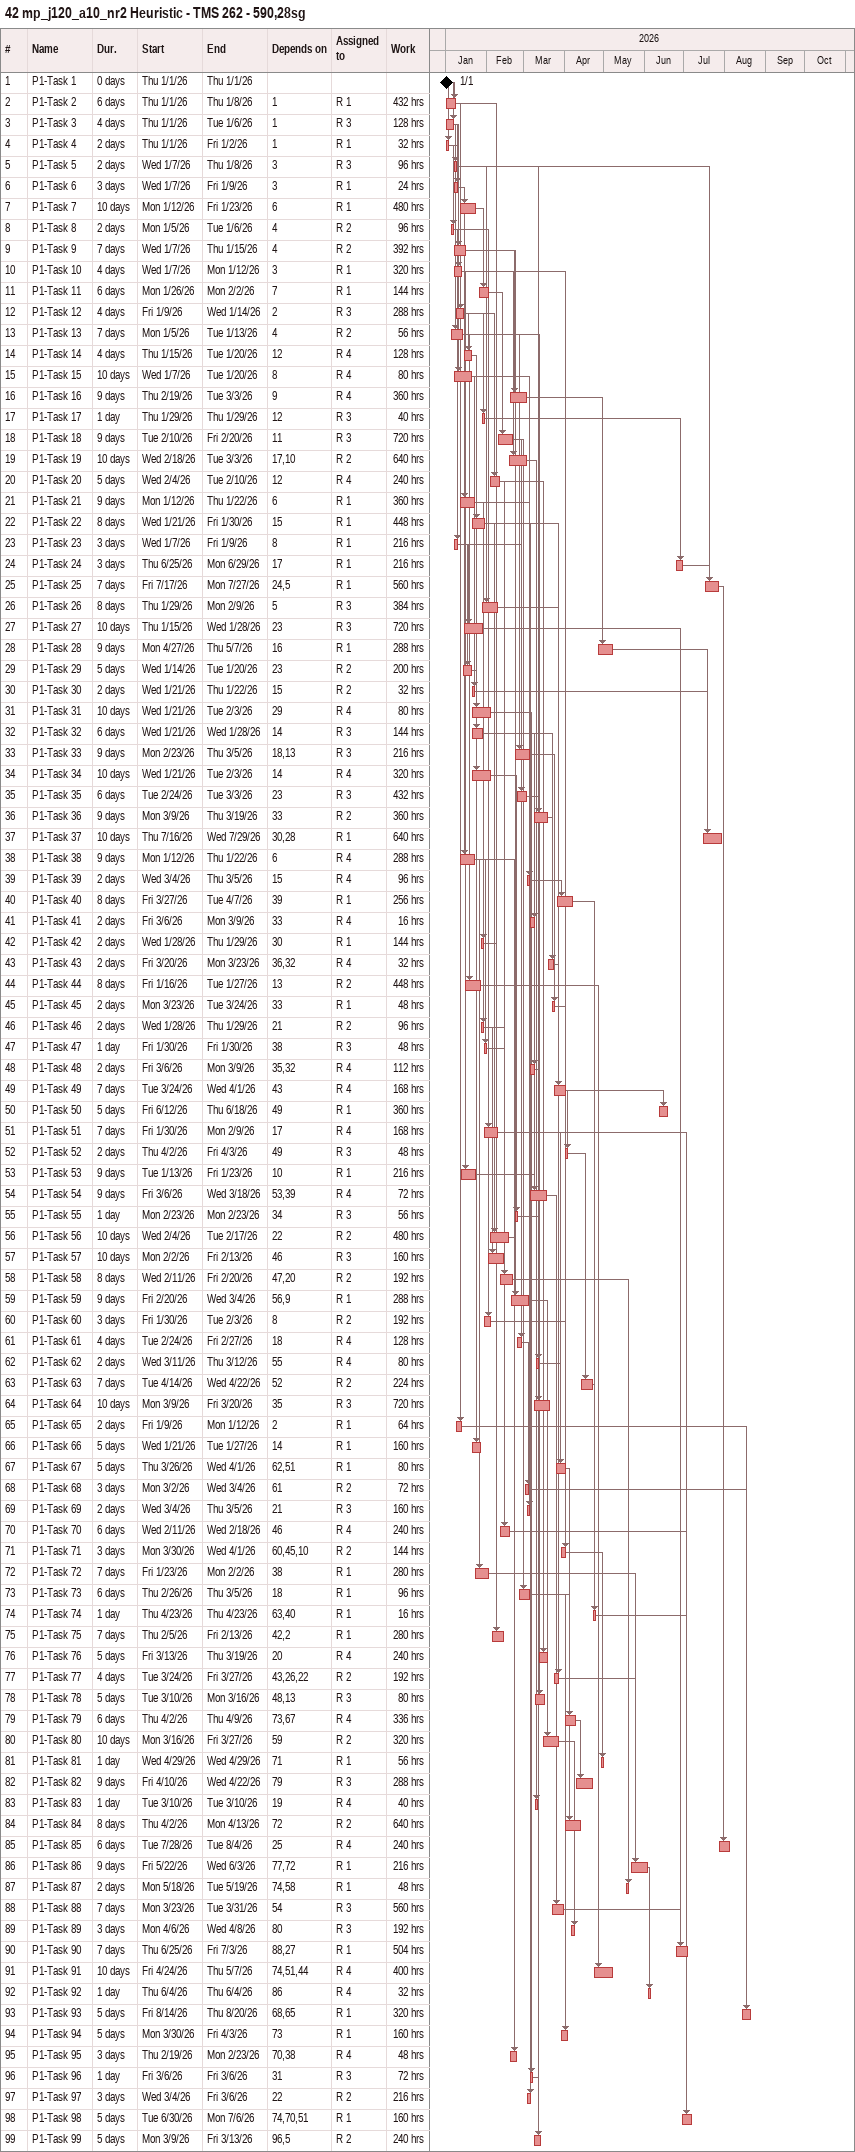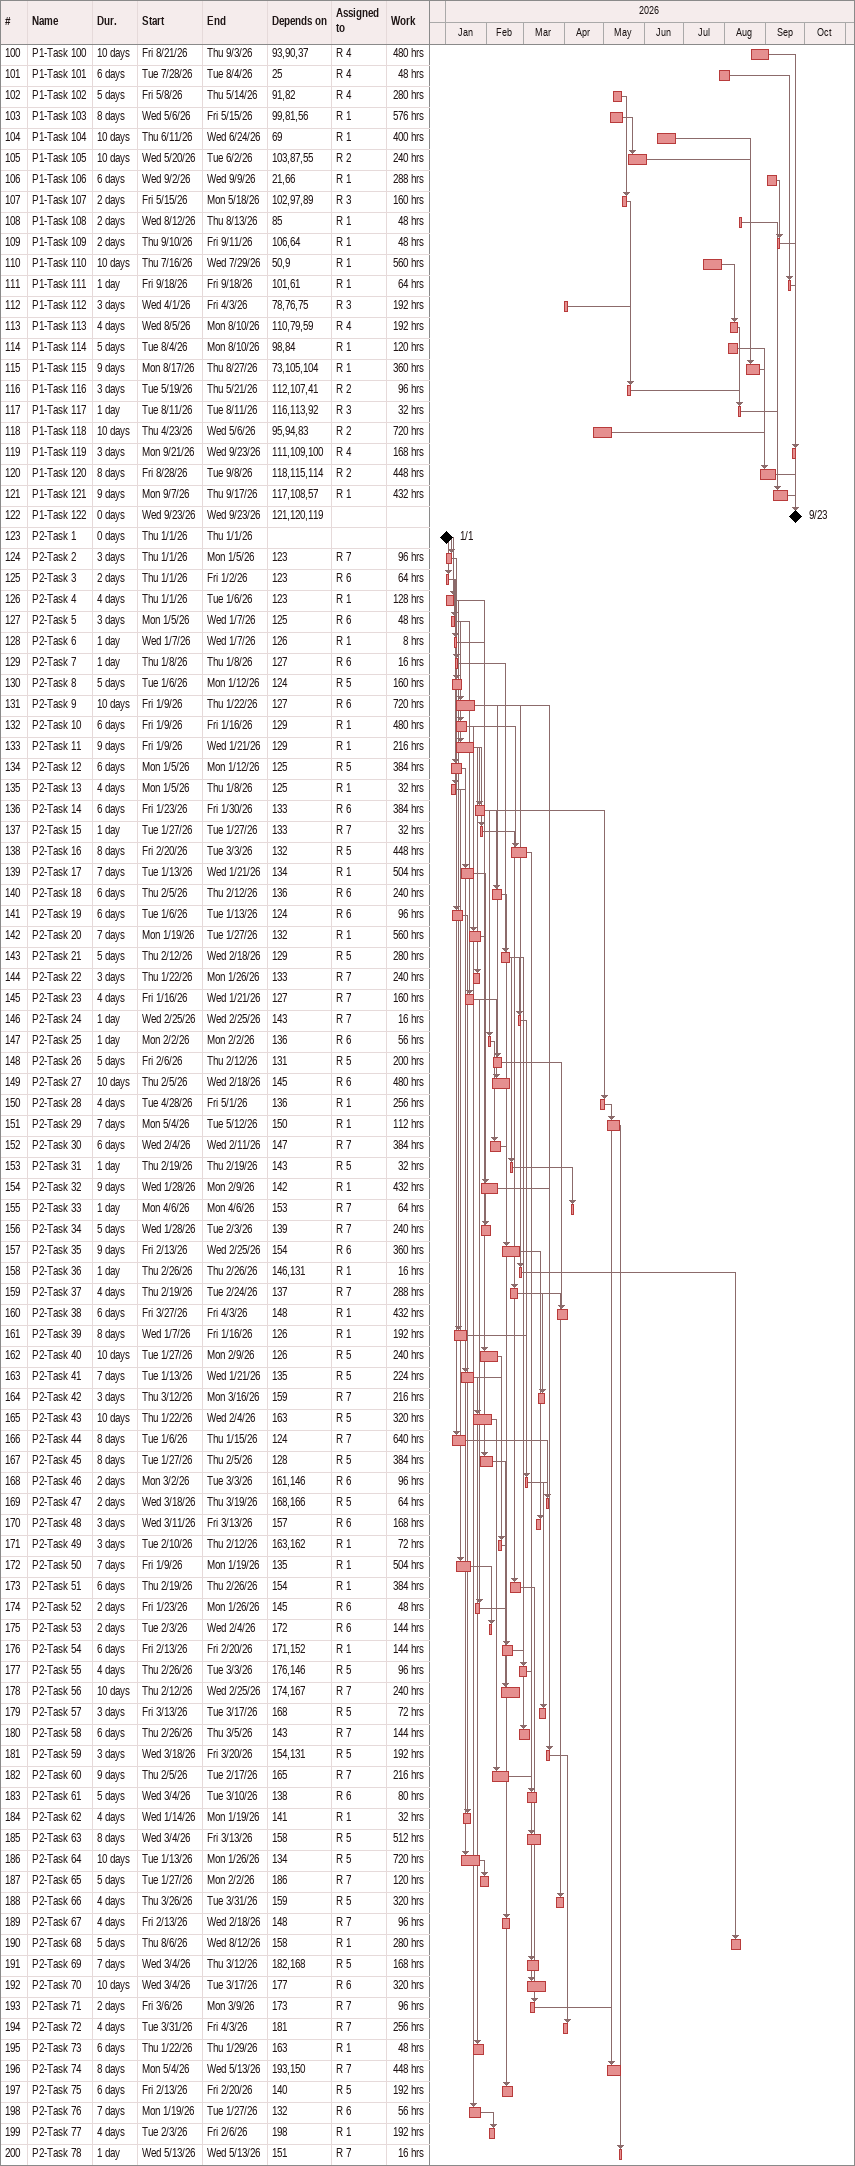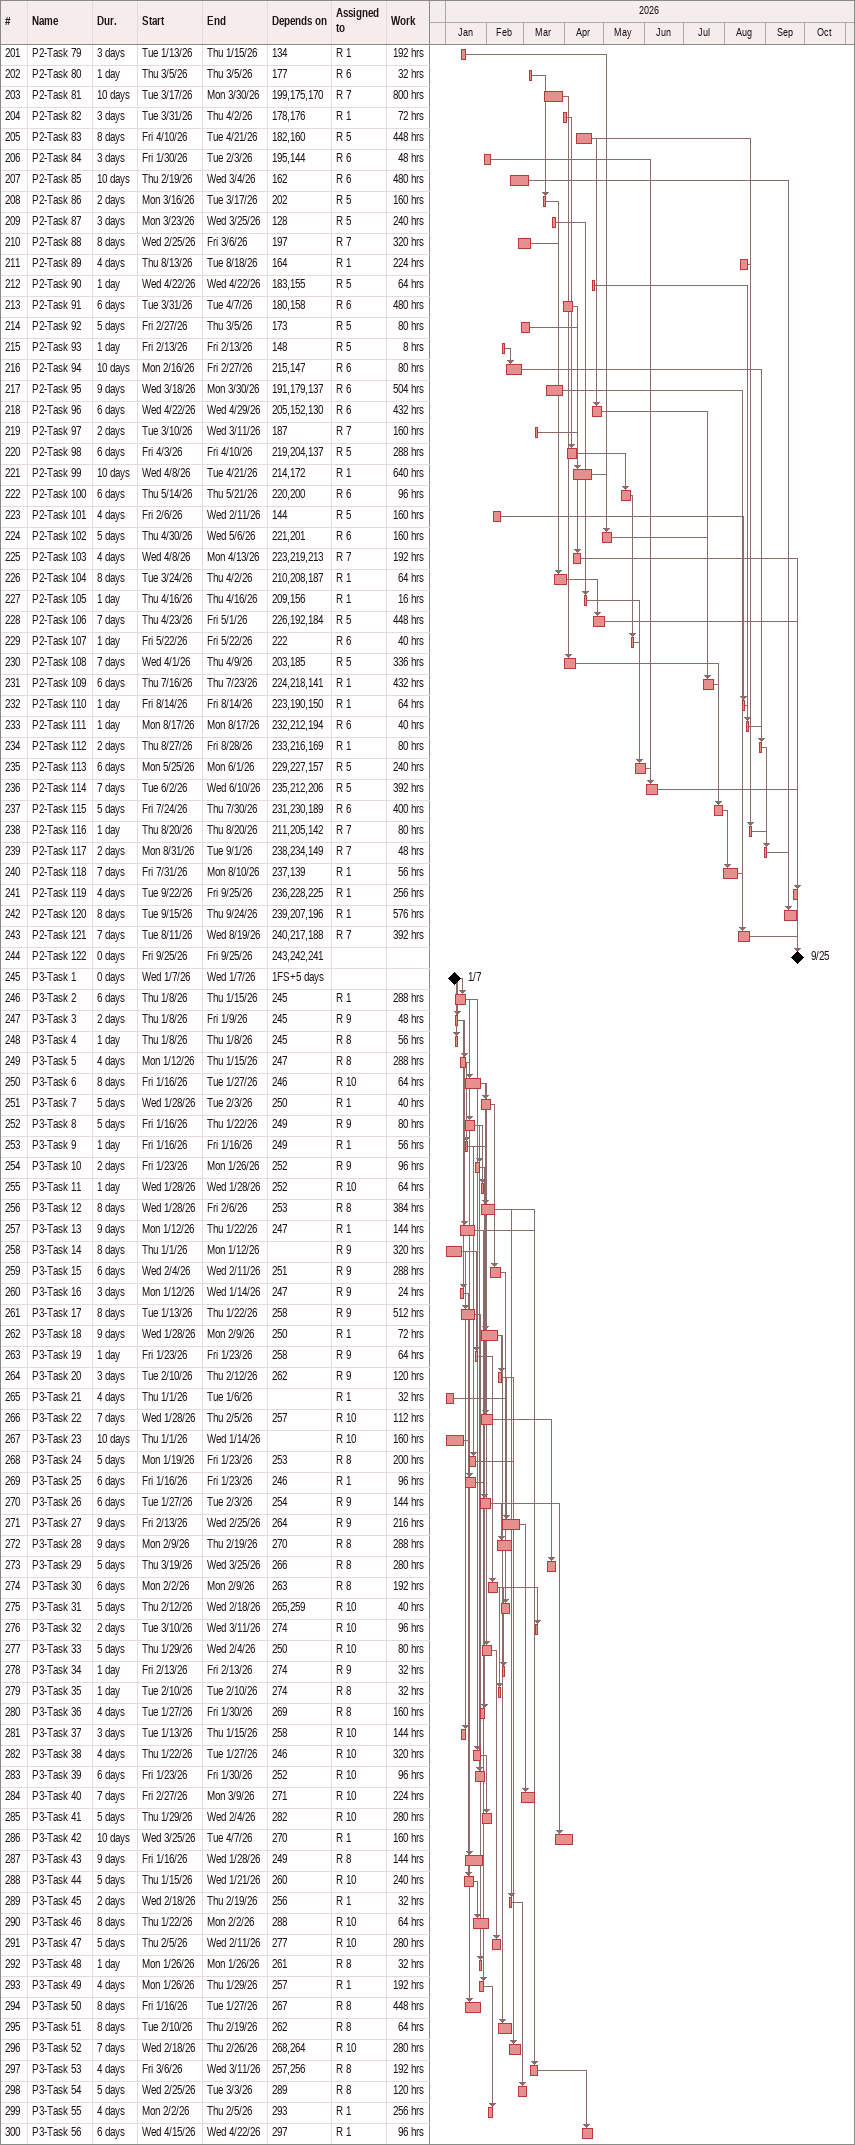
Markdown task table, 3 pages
42 mp_j120_a10_nr2 Heuristic - TMS 262 - 590,28sg

| ID | Task | Duration | Start | Finish | Predecessors | Resources | Work (h) |
|---|---|---|---|---|---|---|---|
| 1 | P1-Task 1 | 0d | 2026-01-01 | 2026-01-01 |  |  |  |
| 2 | P1-Task 2 | 6d | 2026-01-01 | 2026-01-08 | 1 | R 1 | 432 |
| 3 | P1-Task 3 | 4d | 2026-01-01 | 2026-01-06 | 1 | R 3 | 128 |
| 4 | P1-Task 4 | 2d | 2026-01-01 | 2026-01-02 | 1 | R 1 | 32 |
| 5 | P1-Task 5 | 2d | 2026-01-07 | 2026-01-08 | 3 | R 3 | 96 |
| 6 | P1-Task 6 | 3d | 2026-01-07 | 2026-01-09 | 3 | R 1 | 24 |
| 7 | P1-Task 7 | 10d | 2026-01-12 | 2026-01-23 | 6 | R 1 | 480 |
| 8 | P1-Task 8 | 2d | 2026-01-05 | 2026-01-06 | 4 | R 2 | 96 |
| 9 | P1-Task 9 | 7d | 2026-01-07 | 2026-01-15 | 4 | R 2 | 392 |
| 10 | P1-Task 10 | 4d | 2026-01-07 | 2026-01-12 | 3 | R 1 | 320 |
| 11 | P1-Task 11 | 6d | 2026-01-26 | 2026-02-02 | 7 | R 1 | 144 |
| 12 | P1-Task 12 | 4d | 2026-01-09 | 2026-01-14 | 2 | R 3 | 288 |
| 13 | P1-Task 13 | 7d | 2026-01-05 | 2026-01-13 | 4 | R 2 | 56 |
| 14 | P1-Task 14 | 4d | 2026-01-15 | 2026-01-20 | 12 | R 4 | 128 |
| 15 | P1-Task 15 | 10d | 2026-01-07 | 2026-01-20 | 8 | R 4 | 80 |
| 16 | P1-Task 16 | 9d | 2026-02-19 | 2026-03-03 | 9 | R 4 | 360 |
| 17 | P1-Task 17 | 1d | 2026-01-29 | 2026-01-29 | 12 | R 3 | 40 |
| 18 | P1-Task 18 | 9d | 2026-02-10 | 2026-02-20 | 11 | R 3 | 720 |
| 19 | P1-Task 19 | 10d | 2026-02-18 | 2026-03-03 | 17, 10 | R 2 | 640 |
| 20 | P1-Task 20 | 5d | 2026-02-04 | 2026-02-10 | 12 | R 4 | 240 |
| 21 | P1-Task 21 | 9d | 2026-01-12 | 2026-01-22 | 6 | R 1 | 360 |
| 22 | P1-Task 22 | 8d | 2026-01-21 | 2026-01-30 | 15 | R 1 | 448 |
| 23 | P1-Task 23 | 3d | 2026-01-07 | 2026-01-09 | 8 | R 1 | 216 |
| 24 | P1-Task 24 | 3d | 2026-06-25 | 2026-06-29 | 17 | R 1 | 216 |
| 25 | P1-Task 25 | 7d | 2026-07-17 | 2026-07-27 | 24, 5 | R 1 | 560 |
| 26 | P1-Task 26 | 8d | 2026-01-29 | 2026-02-09 | 5 | R 3 | 384 |
| 27 | P1-Task 27 | 10d | 2026-01-15 | 2026-01-28 | 23 | R 3 | 720 |
| 28 | P1-Task 28 | 9d | 2026-04-27 | 2026-05-07 | 16 | R 1 | 288 |
| 29 | P1-Task 29 | 5d | 2026-01-14 | 2026-01-20 | 23 | R 2 | 200 |
| 30 | P1-Task 30 | 2d | 2026-01-21 | 2026-01-22 | 15 | R 2 | 32 |
| 31 | P1-Task 31 | 10d | 2026-01-21 | 2026-02-03 | 29 | R 4 | 80 |
| 32 | P1-Task 32 | 6d | 2026-01-21 | 2026-01-28 | 14 | R 3 | 144 |
| 33 | P1-Task 33 | 9d | 2026-02-23 | 2026-03-05 | 18, 13 | R 3 | 216 |
| 34 | P1-Task 34 | 10d | 2026-01-21 | 2026-02-03 | 14 | R 4 | 320 |
| 35 | P1-Task 35 | 6d | 2026-02-24 | 2026-03-03 | 23 | R 3 | 432 |
| 36 | P1-Task 36 | 9d | 2026-03-09 | 2026-03-19 | 33 | R 2 | 360 |
| 37 | P1-Task 37 | 10d | 2026-07-16 | 2026-07-29 | 30, 28 | R 1 | 640 |
| 38 | P1-Task 38 | 9d | 2026-01-12 | 2026-01-22 | 6 | R 4 | 288 |
| 39 | P1-Task 39 | 2d | 2026-03-04 | 2026-03-05 | 15 | R 4 | 96 |
| 40 | P1-Task 40 | 8d | 2026-03-27 | 2026-04-07 | 39 | R 1 | 256 |
| 41 | P1-Task 41 | 2d | 2026-03-06 | 2026-03-09 | 33 | R 4 | 16 |
| 42 | P1-Task 42 | 2d | 2026-01-28 | 2026-01-29 | 30 | R 1 | 144 |
| 43 | P1-Task 43 | 2d | 2026-03-20 | 2026-03-23 | 36, 32 | R 4 | 32 |
| 44 | P1-Task 44 | 8d | 2026-01-16 | 2026-01-27 | 13 | R 2 | 448 |
| 45 | P1-Task 45 | 2d | 2026-03-23 | 2026-03-24 | 33 | R 1 | 48 |
| 46 | P1-Task 46 | 2d | 2026-01-28 | 2026-01-29 | 21 | R 2 | 96 |
| 47 | P1-Task 47 | 1d | 2026-01-30 | 2026-01-30 | 38 | R 3 | 48 |
| 48 | P1-Task 48 | 2d | 2026-03-06 | 2026-03-09 | 35, 32 | R 4 | 112 |
| 49 | P1-Task 49 | 7d | 2026-03-24 | 2026-04-01 | 43 | R 4 | 168 |
| 50 | P1-Task 50 | 5d | 2026-06-12 | 2026-06-18 | 49 | R 1 | 360 |
| 51 | P1-Task 51 | 7d | 2026-01-30 | 2026-02-09 | 17 | R 4 | 168 |
| 52 | P1-Task 52 | 2d | 2026-04-02 | 2026-04-03 | 49 | R 3 | 48 |
| 53 | P1-Task 53 | 9d | 2026-01-13 | 2026-01-23 | 10 | R 1 | 216 |
| 54 | P1-Task 54 | 9d | 2026-03-06 | 2026-03-18 | 53, 39 | R 4 | 72 |
| 55 | P1-Task 55 | 1d | 2026-02-23 | 2026-02-23 | 34 | R 3 | 56 |
| 56 | P1-Task 56 | 10d | 2026-02-04 | 2026-02-17 | 22 | R 2 | 480 |
| 57 | P1-Task 57 | 10d | 2026-02-02 | 2026-02-13 | 46 | R 3 | 160 |
| 58 | P1-Task 58 | 8d | 2026-02-11 | 2026-02-20 | 47, 20 | R 2 | 192 |
| 59 | P1-Task 59 | 9d | 2026-02-20 | 2026-03-04 | 56, 9 | R 1 | 288 |
| 60 | P1-Task 60 | 3d | 2026-01-30 | 2026-02-03 | 8 | R 2 | 192 |
| 61 | P1-Task 61 | 4d | 2026-02-24 | 2026-02-27 | 18 | R 4 | 128 |
| 62 | P1-Task 62 | 2d | 2026-03-11 | 2026-03-12 | 55 | R 4 | 80 |
| 63 | P1-Task 63 | 7d | 2026-04-14 | 2026-04-22 | 52 | R 2 | 224 |
| 64 | P1-Task 64 | 10d | 2026-03-09 | 2026-03-20 | 35 | R 3 | 720 |
| 65 | P1-Task 65 | 2d | 2026-01-09 | 2026-01-12 | 2 | R 1 | 64 |
| 66 | P1-Task 66 | 5d | 2026-01-21 | 2026-01-27 | 14 | R 1 | 160 |
| 67 | P1-Task 67 | 5d | 2026-03-26 | 2026-04-01 | 62, 51 | R 1 | 80 |
| 68 | P1-Task 68 | 3d | 2026-03-02 | 2026-03-04 | 61 | R 2 | 72 |
| 69 | P1-Task 69 | 2d | 2026-03-04 | 2026-03-05 | 21 | R 3 | 160 |
| 70 | P1-Task 70 | 6d | 2026-02-11 | 2026-02-18 | 46 | R 4 | 240 |
| 71 | P1-Task 71 | 3d | 2026-03-30 | 2026-04-01 | 60, 45, 10 | R 2 | 144 |
| 72 | P1-Task 72 | 7d | 2026-01-23 | 2026-02-02 | 38 | R 1 | 280 |
| 73 | P1-Task 73 | 6d | 2026-02-26 | 2026-03-05 | 18 | R 1 | 96 |
| 74 | P1-Task 74 | 1d | 2026-04-23 | 2026-04-23 | 63, 40 | R 1 | 16 |
| 75 | P1-Task 75 | 7d | 2026-02-05 | 2026-02-13 | 42, 2 | R 1 | 280 |
| 76 | P1-Task 76 | 5d | 2026-03-13 | 2026-03-19 | 20 | R 4 | 240 |
| 77 | P1-Task 77 | 4d | 2026-03-24 | 2026-03-27 | 43, 26, 22 | R 2 | 192 |
| 78 | P1-Task 78 | 5d | 2026-03-10 | 2026-03-16 | 48, 13 | R 3 | 80 |
| 79 | P1-Task 79 | 6d | 2026-04-02 | 2026-04-09 | 73, 67 | R 4 | 336 |
| 80 | P1-Task 80 | 10d | 2026-03-16 | 2026-03-27 | 59 | R 2 | 320 |
| 81 | P1-Task 81 | 1d | 2026-04-29 | 2026-04-29 | 71 | R 1 | 56 |
| 82 | P1-Task 82 | 9d | 2026-04-10 | 2026-04-22 | 79 | R 3 | 288 |
| 83 | P1-Task 83 | 1d | 2026-03-10 | 2026-03-10 | 19 | R 4 | 40 |
| 84 | P1-Task 84 | 8d | 2026-04-02 | 2026-04-13 | 72 | R 2 | 640 |
| 85 | P1-Task 85 | 6d | 2026-07-28 | 2026-08-04 | 25 | R 4 | 240 |
| 86 | P1-Task 86 | 9d | 2026-05-22 | 2026-06-03 | 77, 72 | R 1 | 216 |
| 87 | P1-Task 87 | 2d | 2026-05-18 | 2026-05-19 | 74, 58 | R 1 | 48 |
| 88 | P1-Task 88 | 7d | 2026-03-23 | 2026-03-31 | 54 | R 3 | 560 |
| 89 | P1-Task 89 | 3d | 2026-04-06 | 2026-04-08 | 80 | R 3 | 192 |
| 90 | P1-Task 90 | 7d | 2026-06-25 | 2026-07-03 | 88, 27 | R 1 | 504 |
| 91 | P1-Task 91 | 10d | 2026-04-24 | 2026-05-07 | 74, 51, 44 | R 4 | 400 |
| 92 | P1-Task 92 | 1d | 2026-06-04 | 2026-06-04 | 86 | R 4 | 32 |
| 93 | P1-Task 93 | 5d | 2026-08-14 | 2026-08-20 | 68, 65 | R 1 | 320 |
| 94 | P1-Task 94 | 5d | 2026-03-30 | 2026-04-03 | 73 | R 1 | 160 |
| 95 | P1-Task 95 | 3d | 2026-02-19 | 2026-02-23 | 70, 38 | R 4 | 48 |
| 96 | P1-Task 96 | 1d | 2026-03-06 | 2026-03-06 | 31 | R 3 | 72 |
| 97 | P1-Task 97 | 3d | 2026-03-04 | 2026-03-06 | 22 | R 2 | 216 |
| 98 | P1-Task 98 | 5d | 2026-06-30 | 2026-07-06 | 74, 70, 51 | R 1 | 160 |
| 99 | P1-Task 99 | 5d | 2026-03-09 | 2026-03-13 | 96, 5 | R 2 | 240 |
| 100 | P1-Task 100 | 10d | 2026-08-21 | 2026-09-03 | 93, 90, 37 | R 4 | 480 |
| 101 | P1-Task 101 | 6d | 2026-07-28 | 2026-08-04 | 25 | R 4 | 48 |
| 102 | P1-Task 102 | 5d | 2026-05-08 | 2026-05-14 | 91, 82 | R 4 | 280 |
| 103 | P1-Task 103 | 8d | 2026-05-06 | 2026-05-15 | 99, 81, 56 | R 1 | 576 |
| 104 | P1-Task 104 | 10d | 2026-06-11 | 2026-06-24 | 69 | R 1 | 400 |
| 105 | P1-Task 105 | 10d | 2026-05-20 | 2026-06-02 | 103, 87, 55 | R 2 | 240 |
| 106 | P1-Task 106 | 6d | 2026-09-02 | 2026-09-09 | 21, 66 | R 1 | 288 |
| 107 | P1-Task 107 | 2d | 2026-05-15 | 2026-05-18 | 102, 97, 89 | R 3 | 160 |
| 108 | P1-Task 108 | 2d | 2026-08-12 | 2026-08-13 | 85 | R 1 | 48 |
| 109 | P1-Task 109 | 2d | 2026-09-10 | 2026-09-11 | 106, 64 | R 1 | 48 |
| 110 | P1-Task 110 | 10d | 2026-07-16 | 2026-07-29 | 50, 9 | R 1 | 560 |
| 111 | P1-Task 111 | 1d | 2026-09-18 | 2026-09-18 | 101, 61 | R 1 | 64 |
| 112 | P1-Task 112 | 3d | 2026-04-01 | 2026-04-03 | 78, 76, 75 | R 3 | 192 |
| 113 | P1-Task 113 | 4d | 2026-08-05 | 2026-08-10 | 110, 79, 59 | R 4 | 192 |
| 114 | P1-Task 114 | 5d | 2026-08-04 | 2026-08-10 | 98, 84 | R 1 | 120 |
| 115 | P1-Task 115 | 9d | 2026-08-17 | 2026-08-27 | 73, 105, 104 | R 1 | 360 |
| 116 | P1-Task 116 | 3d | 2026-05-19 | 2026-05-21 | 112, 107, 41 | R 2 | 96 |
| 117 | P1-Task 117 | 1d | 2026-08-11 | 2026-08-11 | 116, 113, 92 | R 3 | 32 |
| 118 | P1-Task 118 | 10d | 2026-04-23 | 2026-05-06 | 95, 94, 83 | R 2 | 720 |
| 119 | P1-Task 119 | 3d | 2026-09-21 | 2026-09-23 | 111, 109, 100 | R 4 | 168 |
| 120 | P1-Task 120 | 8d | 2026-08-28 | 2026-09-08 | 118, 115, 114 | R 2 | 448 |
| 121 | P1-Task 121 | 9d | 2026-09-07 | 2026-09-17 | 117, 108, 57 | R 1 | 432 |
| 122 | P1-Task 122 | 0d | 2026-09-23 | 2026-09-23 | 121, 120, 119 |  |  |
| 123 | P2-Task 1 | 0d | 2026-01-01 | 2026-01-01 |  |  |  |
| 124 | P2-Task 2 | 3d | 2026-01-01 | 2026-01-05 | 123 | R 7 | 96 |
| 125 | P2-Task 3 | 2d | 2026-01-01 | 2026-01-02 | 123 | R 6 | 64 |
| 126 | P2-Task 4 | 4d | 2026-01-01 | 2026-01-06 | 123 | R 1 | 128 |
| 127 | P2-Task 5 | 3d | 2026-01-05 | 2026-01-07 | 125 | R 6 | 48 |
| 128 | P2-Task 6 | 1d | 2026-01-07 | 2026-01-07 | 126 | R 1 | 8 |
| 129 | P2-Task 7 | 1d | 2026-01-08 | 2026-01-08 | 127 | R 6 | 16 |
| 130 | P2-Task 8 | 5d | 2026-01-06 | 2026-01-12 | 124 | R 5 | 160 |
| 131 | P2-Task 9 | 10d | 2026-01-09 | 2026-01-22 | 127 | R 6 | 720 |
| 132 | P2-Task 10 | 6d | 2026-01-09 | 2026-01-16 | 129 | R 1 | 480 |
| 133 | P2-Task 11 | 9d | 2026-01-09 | 2026-01-21 | 129 | R 1 | 216 |
| 134 | P2-Task 12 | 6d | 2026-01-05 | 2026-01-12 | 125 | R 5 | 384 |
| 135 | P2-Task 13 | 4d | 2026-01-05 | 2026-01-08 | 125 | R 1 | 32 |
| 136 | P2-Task 14 | 6d | 2026-01-23 | 2026-01-30 | 133 | R 6 | 384 |
| 137 | P2-Task 15 | 1d | 2026-01-27 | 2026-01-27 | 133 | R 7 | 32 |
| 138 | P2-Task 16 | 8d | 2026-02-20 | 2026-03-03 | 132 | R 5 | 448 |
| 139 | P2-Task 17 | 7d | 2026-01-13 | 2026-01-21 | 134 | R 1 | 504 |
| 140 | P2-Task 18 | 6d | 2026-02-05 | 2026-02-12 | 136 | R 6 | 240 |
| 141 | P2-Task 19 | 6d | 2026-01-06 | 2026-01-13 | 124 | R 6 | 96 |
| 142 | P2-Task 20 | 7d | 2026-01-19 | 2026-01-27 | 132 | R 1 | 560 |
| 143 | P2-Task 21 | 5d | 2026-02-12 | 2026-02-18 | 129 | R 5 | 280 |
| 144 | P2-Task 22 | 3d | 2026-01-22 | 2026-01-26 | 133 | R 7 | 240 |
| 145 | P2-Task 23 | 4d | 2026-01-16 | 2026-01-21 | 127 | R 7 | 160 |
| 146 | P2-Task 24 | 1d | 2026-02-25 | 2026-02-25 | 143 | R 7 | 16 |
| 147 | P2-Task 25 | 1d | 2026-02-02 | 2026-02-02 | 136 | R 6 | 56 |
| 148 | P2-Task 26 | 5d | 2026-02-06 | 2026-02-12 | 131 | R 5 | 200 |
| 149 | P2-Task 27 | 10d | 2026-02-05 | 2026-02-18 | 145 | R 6 | 480 |
| 150 | P2-Task 28 | 4d | 2026-04-28 | 2026-05-01 | 136 | R 1 | 256 |
| 151 | P2-Task 29 | 7d | 2026-05-04 | 2026-05-12 | 150 | R 1 | 112 |
| 152 | P2-Task 30 | 6d | 2026-02-04 | 2026-02-11 | 147 | R 7 | 384 |
| 153 | P2-Task 31 | 1d | 2026-02-19 | 2026-02-19 | 143 | R 5 | 32 |
| 154 | P2-Task 32 | 9d | 2026-01-28 | 2026-02-09 | 142 | R 1 | 432 |
| 155 | P2-Task 33 | 1d | 2026-04-06 | 2026-04-06 | 153 | R 7 | 64 |
| 156 | P2-Task 34 | 5d | 2026-01-28 | 2026-02-03 | 139 | R 7 | 240 |
| 157 | P2-Task 35 | 9d | 2026-02-13 | 2026-02-25 | 154 | R 6 | 360 |
| 158 | P2-Task 36 | 1d | 2026-02-26 | 2026-02-26 | 146, 131 | R 1 | 16 |
| 159 | P2-Task 37 | 4d | 2026-02-19 | 2026-02-24 | 137 | R 7 | 288 |
| 160 | P2-Task 38 | 6d | 2026-03-27 | 2026-04-03 | 148 | R 1 | 432 |
| 161 | P2-Task 39 | 8d | 2026-01-07 | 2026-01-16 | 126 | R 1 | 192 |
| 162 | P2-Task 40 | 10d | 2026-01-27 | 2026-02-09 | 126 | R 5 | 240 |
| 163 | P2-Task 41 | 7d | 2026-01-13 | 2026-01-21 | 135 | R 5 | 224 |
| 164 | P2-Task 42 | 3d | 2026-03-12 | 2026-03-16 | 159 | R 7 | 216 |
| 165 | P2-Task 43 | 10d | 2026-01-22 | 2026-02-04 | 163 | R 5 | 320 |
| 166 | P2-Task 44 | 8d | 2026-01-06 | 2026-01-15 | 124 | R 7 | 640 |
| 167 | P2-Task 45 | 8d | 2026-01-27 | 2026-02-05 | 128 | R 5 | 384 |
| 168 | P2-Task 46 | 2d | 2026-03-02 | 2026-03-03 | 161, 146 | R 6 | 96 |
| 169 | P2-Task 47 | 2d | 2026-03-18 | 2026-03-19 | 168, 166 | R 5 | 64 |
| 170 | P2-Task 48 | 3d | 2026-03-11 | 2026-03-13 | 157 | R 6 | 168 |
| 171 | P2-Task 49 | 3d | 2026-02-10 | 2026-02-12 | 163, 162 | R 1 | 72 |
| 172 | P2-Task 50 | 7d | 2026-01-09 | 2026-01-19 | 135 | R 1 | 504 |
| 173 | P2-Task 51 | 6d | 2026-02-19 | 2026-02-26 | 154 | R 1 | 384 |
| 174 | P2-Task 52 | 2d | 2026-01-23 | 2026-01-26 | 145 | R 6 | 48 |
| 175 | P2-Task 53 | 2d | 2026-02-03 | 2026-02-04 | 172 | R 6 | 144 |
| 176 | P2-Task 54 | 6d | 2026-02-13 | 2026-02-20 | 171, 152 | R 1 | 144 |
| 177 | P2-Task 55 | 4d | 2026-02-26 | 2026-03-03 | 176, 146 | R 5 | 96 |
| 178 | P2-Task 56 | 10d | 2026-02-12 | 2026-02-25 | 174, 167 | R 7 | 240 |
| 179 | P2-Task 57 | 3d | 2026-03-13 | 2026-03-17 | 168 | R 5 | 72 |
| 180 | P2-Task 58 | 6d | 2026-02-26 | 2026-03-05 | 143 | R 7 | 144 |
| 181 | P2-Task 59 | 3d | 2026-03-18 | 2026-03-20 | 154, 131 | R 5 | 192 |
| 182 | P2-Task 60 | 9d | 2026-02-05 | 2026-02-17 | 165 | R 7 | 216 |
| 183 | P2-Task 61 | 5d | 2026-03-04 | 2026-03-10 | 138 | R 6 | 80 |
| 184 | P2-Task 62 | 4d | 2026-01-14 | 2026-01-19 | 141 | R 1 | 32 |
| 185 | P2-Task 63 | 8d | 2026-03-04 | 2026-03-13 | 158 | R 5 | 512 |
| 186 | P2-Task 64 | 10d | 2026-01-13 | 2026-01-26 | 134 | R 5 | 720 |
| 187 | P2-Task 65 | 5d | 2026-01-27 | 2026-02-02 | 186 | R 7 | 120 |
| 188 | P2-Task 66 | 4d | 2026-03-26 | 2026-03-31 | 159 | R 5 | 320 |
| 189 | P2-Task 67 | 4d | 2026-02-13 | 2026-02-18 | 148 | R 7 | 96 |
| 190 | P2-Task 68 | 5d | 2026-08-06 | 2026-08-12 | 158 | R 1 | 280 |
| 191 | P2-Task 69 | 7d | 2026-03-04 | 2026-03-12 | 182, 168 | R 5 | 168 |
| 192 | P2-Task 70 | 10d | 2026-03-04 | 2026-03-17 | 177 | R 6 | 320 |
| 193 | P2-Task 71 | 2d | 2026-03-06 | 2026-03-09 | 173 | R 7 | 96 |
| 194 | P2-Task 72 | 4d | 2026-03-31 | 2026-04-03 | 181 | R 7 | 256 |
| 195 | P2-Task 73 | 6d | 2026-01-22 | 2026-01-29 | 163 | R 1 | 48 |
| 196 | P2-Task 74 | 8d | 2026-05-04 | 2026-05-13 | 193, 150 | R 7 | 448 |
| 197 | P2-Task 75 | 6d | 2026-02-13 | 2026-02-20 | 140 | R 5 | 192 |
| 198 | P2-Task 76 | 7d | 2026-01-19 | 2026-01-27 | 132 | R 6 | 56 |
| 199 | P2-Task 77 | 4d | 2026-02-03 | 2026-02-06 | 198 | R 1 | 192 |
| 200 | P2-Task 78 | 1d | 2026-05-13 | 2026-05-13 | 151 | R 7 | 16 |
| 201 | P2-Task 79 | 3d | 2026-01-13 | 2026-01-15 | 134 | R 1 | 192 |
| 202 | P2-Task 80 | 1d | 2026-03-05 | 2026-03-05 | 177 | R 6 | 32 |
| 203 | P2-Task 81 | 10d | 2026-03-17 | 2026-03-30 | 199, 175, 170 | R 7 | 800 |
| 204 | P2-Task 82 | 3d | 2026-03-31 | 2026-04-02 | 178, 176 | R 1 | 72 |
| 205 | P2-Task 83 | 8d | 2026-04-10 | 2026-04-21 | 182, 160 | R 5 | 448 |
| 206 | P2-Task 84 | 3d | 2026-01-30 | 2026-02-03 | 195, 144 | R 6 | 48 |
| 207 | P2-Task 85 | 10d | 2026-02-19 | 2026-03-04 | 162 | R 6 | 480 |
| 208 | P2-Task 86 | 2d | 2026-03-16 | 2026-03-17 | 202 | R 5 | 160 |
| 209 | P2-Task 87 | 3d | 2026-03-23 | 2026-03-25 | 128 | R 5 | 240 |
| 210 | P2-Task 88 | 8d | 2026-02-25 | 2026-03-06 | 197 | R 7 | 320 |
| 211 | P2-Task 89 | 4d | 2026-08-13 | 2026-08-18 | 164 | R 1 | 224 |
| 212 | P2-Task 90 | 1d | 2026-04-22 | 2026-04-22 | 183, 155 | R 5 | 64 |
| 213 | P2-Task 91 | 6d | 2026-03-31 | 2026-04-07 | 180, 158 | R 6 | 480 |
| 214 | P2-Task 92 | 5d | 2026-02-27 | 2026-03-05 | 173 | R 5 | 80 |
| 215 | P2-Task 93 | 1d | 2026-02-13 | 2026-02-13 | 148 | R 5 | 8 |
| 216 | P2-Task 94 | 10d | 2026-02-16 | 2026-02-27 | 215, 147 | R 6 | 80 |
| 217 | P2-Task 95 | 9d | 2026-03-18 | 2026-03-30 | 191, 179, 137 | R 6 | 504 |
| 218 | P2-Task 96 | 6d | 2026-04-22 | 2026-04-29 | 205, 152, 130 | R 6 | 432 |
| 219 | P2-Task 97 | 2d | 2026-03-10 | 2026-03-11 | 187 | R 7 | 160 |
| 220 | P2-Task 98 | 6d | 2026-04-03 | 2026-04-10 | 219, 204, 137 | R 5 | 288 |
| 221 | P2-Task 99 | 10d | 2026-04-08 | 2026-04-21 | 214, 172 | R 1 | 640 |
| 222 | P2-Task 100 | 6d | 2026-05-14 | 2026-05-21 | 220, 200 | R 6 | 96 |
| 223 | P2-Task 101 | 4d | 2026-02-06 | 2026-02-11 | 144 | R 5 | 160 |
| 224 | P2-Task 102 | 5d | 2026-04-30 | 2026-05-06 | 221, 201 | R 6 | 160 |
| 225 | P2-Task 103 | 4d | 2026-04-08 | 2026-04-13 | 223, 219, 213 | R 7 | 192 |
| 226 | P2-Task 104 | 8d | 2026-03-24 | 2026-04-02 | 210, 208, 187 | R 1 | 64 |
| 227 | P2-Task 105 | 1d | 2026-04-16 | 2026-04-16 | 209, 156 | R 1 | 16 |
| 228 | P2-Task 106 | 7d | 2026-04-23 | 2026-05-01 | 226, 192, 184 | R 5 | 448 |
| 229 | P2-Task 107 | 1d | 2026-05-22 | 2026-05-22 | 222 | R 6 | 40 |
| 230 | P2-Task 108 | 7d | 2026-04-01 | 2026-04-09 | 203, 185 | R 5 | 336 |
| 231 | P2-Task 109 | 6d | 2026-07-16 | 2026-07-23 | 224, 218, 141 | R 1 | 432 |
| 232 | P2-Task 110 | 1d | 2026-08-14 | 2026-08-14 | 223, 190, 150 | R 1 | 64 |
| 233 | P2-Task 111 | 1d | 2026-08-17 | 2026-08-17 | 232, 212, 194 | R 6 | 40 |
| 234 | P2-Task 112 | 2d | 2026-08-27 | 2026-08-28 | 233, 216, 169 | R 1 | 80 |
| 235 | P2-Task 113 | 6d | 2026-05-25 | 2026-06-01 | 229, 227, 157 | R 5 | 240 |
| 236 | P2-Task 114 | 7d | 2026-06-02 | 2026-06-10 | 235, 212, 206 | R 5 | 392 |
| 237 | P2-Task 115 | 5d | 2026-07-24 | 2026-07-30 | 231, 230, 189 | R 6 | 400 |
| 238 | P2-Task 116 | 1d | 2026-08-20 | 2026-08-20 | 211, 205, 142 | R 7 | 80 |
| 239 | P2-Task 117 | 2d | 2026-08-31 | 2026-09-01 | 238, 234, 149 | R 7 | 48 |
| 240 | P2-Task 118 | 7d | 2026-07-31 | 2026-08-10 | 237, 139 | R 1 | 56 |
| 241 | P2-Task 119 | 4d | 2026-09-22 | 2026-09-25 | 236, 228, 225 | R 1 | 256 |
| 242 | P2-Task 120 | 8d | 2026-09-15 | 2026-09-24 | 239, 207, 196 | R 1 | 576 |
| 243 | P2-Task 121 | 7d | 2026-08-11 | 2026-08-19 | 240, 217, 188 | R 7 | 392 |
| 244 | P2-Task 122 | 0d | 2026-09-25 | 2026-09-25 | 243, 242, 241 |  |  |
| 245 | P3-Task 1 | 0d | 2026-01-07 | 2026-01-07 | 1FS+5d |  |  |
| 246 | P3-Task 2 | 6d | 2026-01-08 | 2026-01-15 | 245 | R 1 | 288 |
| 247 | P3-Task 3 | 2d | 2026-01-08 | 2026-01-09 | 245 | R 9 | 48 |
| 248 | P3-Task 4 | 1d | 2026-01-08 | 2026-01-08 | 245 | R 8 | 56 |
| 249 | P3-Task 5 | 4d | 2026-01-12 | 2026-01-15 | 247 | R 8 | 288 |
| 250 | P3-Task 6 | 8d | 2026-01-16 | 2026-01-27 | 246 | R 10 | 64 |
| 251 | P3-Task 7 | 5d | 2026-01-28 | 2026-02-03 | 250 | R 1 | 40 |
| 252 | P3-Task 8 | 5d | 2026-01-16 | 2026-01-22 | 249 | R 9 | 80 |
| 253 | P3-Task 9 | 1d | 2026-01-16 | 2026-01-16 | 249 | R 1 | 56 |
| 254 | P3-Task 10 | 2d | 2026-01-23 | 2026-01-26 | 252 | R 9 | 96 |
| 255 | P3-Task 11 | 1d | 2026-01-28 | 2026-01-28 | 252 | R 10 | 64 |
| 256 | P3-Task 12 | 8d | 2026-01-28 | 2026-02-06 | 253 | R 8 | 384 |
| 257 | P3-Task 13 | 9d | 2026-01-12 | 2026-01-22 | 247 | R 1 | 144 |
| 258 | P3-Task 14 | 8d | 2026-01-01 | 2026-01-12 |  | R 9 | 320 |
| 259 | P3-Task 15 | 6d | 2026-02-04 | 2026-02-11 | 251 | R 9 | 288 |
| 260 | P3-Task 16 | 3d | 2026-01-12 | 2026-01-14 | 247 | R 9 | 24 |
| 261 | P3-Task 17 | 8d | 2026-01-13 | 2026-01-22 | 258 | R 9 | 512 |
| 262 | P3-Task 18 | 9d | 2026-01-28 | 2026-02-09 | 250 | R 1 | 72 |
| 263 | P3-Task 19 | 1d | 2026-01-23 | 2026-01-23 | 258 | R 9 | 64 |
| 264 | P3-Task 20 | 3d | 2026-02-10 | 2026-02-12 | 262 | R 9 | 120 |
| 265 | P3-Task 21 | 4d | 2026-01-01 | 2026-01-06 |  | R 1 | 32 |
| 266 | P3-Task 22 | 7d | 2026-01-28 | 2026-02-05 | 257 | R 10 | 112 |
| 267 | P3-Task 23 | 10d | 2026-01-01 | 2026-01-14 |  | R 10 | 160 |
| 268 | P3-Task 24 | 5d | 2026-01-19 | 2026-01-23 | 253 | R 8 | 200 |
| 269 | P3-Task 25 | 6d | 2026-01-16 | 2026-01-23 | 246 | R 1 | 96 |
| 270 | P3-Task 26 | 6d | 2026-01-27 | 2026-02-03 | 254 | R 9 | 144 |
| 271 | P3-Task 27 | 9d | 2026-02-13 | 2026-02-25 | 264 | R 9 | 216 |
| 272 | P3-Task 28 | 9d | 2026-02-09 | 2026-02-19 | 270 | R 8 | 288 |
| 273 | P3-Task 29 | 5d | 2026-03-19 | 2026-03-25 | 266 | R 8 | 280 |
| 274 | P3-Task 30 | 6d | 2026-02-02 | 2026-02-09 | 263 | R 8 | 192 |
| 275 | P3-Task 31 | 5d | 2026-02-12 | 2026-02-18 | 265, 259 | R 10 | 40 |
| 276 | P3-Task 32 | 2d | 2026-03-10 | 2026-03-11 | 274 | R 10 | 96 |
| 277 | P3-Task 33 | 5d | 2026-01-29 | 2026-02-04 | 250 | R 10 | 80 |
| 278 | P3-Task 34 | 1d | 2026-02-13 | 2026-02-13 | 274 | R 9 | 32 |
| 279 | P3-Task 35 | 1d | 2026-02-10 | 2026-02-10 | 274 | R 8 | 32 |
| 280 | P3-Task 36 | 4d | 2026-01-27 | 2026-01-30 | 269 | R 8 | 160 |
| 281 | P3-Task 37 | 3d | 2026-01-13 | 2026-01-15 | 258 | R 10 | 144 |
| 282 | P3-Task 38 | 4d | 2026-01-22 | 2026-01-27 | 246 | R 10 | 320 |
| 283 | P3-Task 39 | 6d | 2026-01-23 | 2026-01-30 | 252 | R 10 | 96 |
| 284 | P3-Task 40 | 7d | 2026-02-27 | 2026-03-09 | 271 | R 10 | 224 |
| 285 | P3-Task 41 | 5d | 2026-01-29 | 2026-02-04 | 282 | R 10 | 280 |
| 286 | P3-Task 42 | 10d | 2026-03-25 | 2026-04-07 | 270 | R 1 | 160 |
| 287 | P3-Task 43 | 9d | 2026-01-16 | 2026-01-28 | 249 | R 8 | 144 |
| 288 | P3-Task 44 | 5d | 2026-01-15 | 2026-01-21 | 260 | R 10 | 240 |
| 289 | P3-Task 45 | 2d | 2026-02-18 | 2026-02-19 | 256 | R 1 | 32 |
| 290 | P3-Task 46 | 8d | 2026-01-22 | 2026-02-02 | 288 | R 10 | 64 |
| 291 | P3-Task 47 | 5d | 2026-02-05 | 2026-02-11 | 277 | R 10 | 280 |
| 292 | P3-Task 48 | 1d | 2026-01-26 | 2026-01-26 | 261 | R 8 | 32 |
| 293 | P3-Task 49 | 4d | 2026-01-26 | 2026-01-29 | 257 | R 1 | 192 |
| 294 | P3-Task 50 | 8d | 2026-01-16 | 2026-01-27 | 267 | R 8 | 448 |
| 295 | P3-Task 51 | 8d | 2026-02-10 | 2026-02-19 | 262 | R 8 | 64 |
| 296 | P3-Task 52 | 7d | 2026-02-18 | 2026-02-26 | 268, 264 | R 10 | 280 |
| 297 | P3-Task 53 | 4d | 2026-03-06 | 2026-03-11 | 257, 256 | R 8 | 192 |
| 298 | P3-Task 54 | 5d | 2026-02-25 | 2026-03-03 | 289 | R 8 | 120 |
| 299 | P3-Task 55 | 4d | 2026-02-02 | 2026-02-05 | 293 | R 1 | 256 |
| 300 | P3-Task 56 | 6d | 2026-04-15 | 2026-04-22 | 297 | R 1 | 96 |
